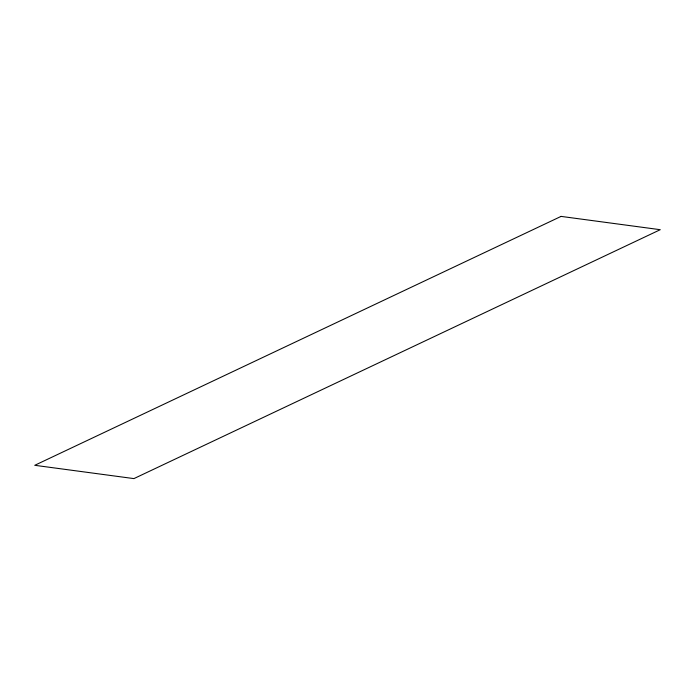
<?xml version="1.0" encoding="UTF-8"?>
<svg xmlns="http://www.w3.org/2000/svg" width="695" height="695" viewBox="0 0 695 695"><rect width="100%" height="100%" fill="white"/><g stroke="black" fill="none" stroke-linecap="round" stroke-linejoin="round"><path stroke-width="1.04" d="M561.082 216.397L34.75 465.303L133.918 478.603L660.25 229.697L561.082 216.397"/></g></svg>
